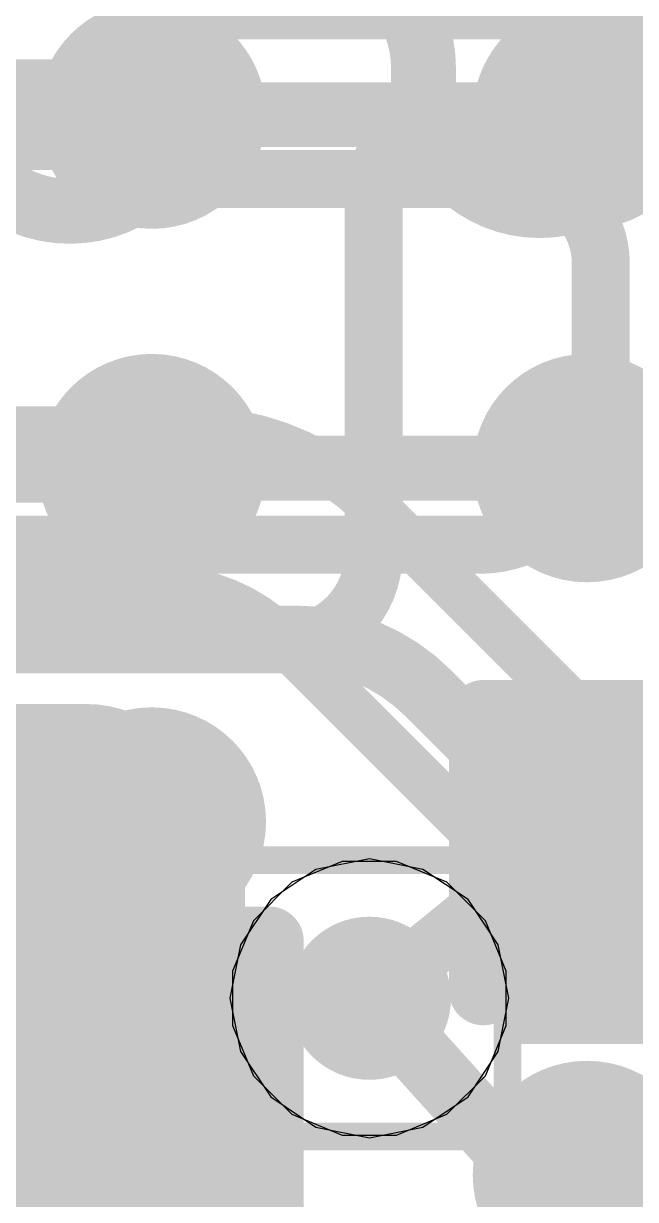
# Model space of a CAD drawing. Header units: inches. Extents: x -6 to 284, y -12 to 154.
# Drawn here: x 69.166 to 70.291, y 3.813 to 5.976 of the extents above; entities that cross this region are included whole.
import ezdxf

# ---------------------------------------------------------------- set-up
doc = ezdxf.new("R2010")
doc.units = ezdxf.units.IN
for name, color, linetype in [('Bottom Layer', 5, 'Continuous'), ('Bottom Overlay', 54, 'Continuous'), ('Bottom Paste', 16, 'Continuous'), ('Bottom Solder', 6, 'Continuous'), ('Drill Drawing', 1, 'Continuous'), ('GND-1', 16, 'Continuous'), ('GND-2', 90, 'Continuous'), ('GND-3', 216, 'Continuous'), ('GND-4', 54, 'Continuous'), ('PWR-1', 156, 'Continuous'), ('PWR-2', 130, 'Continuous'), ('Signal L1', 76, 'Continuous'), ('Signal L2', 6, 'Continuous'), ('Top Layer', 1, 'Continuous'), ('Top Paste', 8, 'Continuous'), ('Top Solder', 216, 'Continuous'), ('Via Holes', 16, 'Continuous')]:
    doc.layers.add(name, color=color, linetype=linetype)

# ---------------------------------------------------------------- blocks, each defined once
blk = doc.blocks.new('200_WFBGA__10_15__127')
at = {"layer": 'Top Layer'}
h = blk.add_hatch(color=1, dxfattribs=at)
edge = h.paths.add_edge_path()
edge.add_arc((-4.400042, -2.925064), 0.15999968, 0, 360)
h = blk.add_hatch(color=1, dxfattribs=at)
edge = h.paths.add_edge_path()
edge.add_arc((-3.599942, -2.925064), 0.15999968, 0, 360)
h = blk.add_hatch(color=1, dxfattribs=at)
edge = h.paths.add_edge_path()
edge.add_arc((-4.400042, -3.57505), 0.15999968, 0, 360)
h = blk.add_hatch(color=1, dxfattribs=at)
edge = h.paths.add_edge_path()
edge.add_arc((-3.599942, -3.57505), 0.15999968, 0, 360)
h = blk.add_hatch(color=1, dxfattribs=at)
edge = h.paths.add_edge_path()
edge.add_arc((-4.400042, -4.225035999999999), 0.15999968, 0, 360)
h = blk.add_hatch(color=1, dxfattribs=at)
edge = h.paths.add_edge_path()
edge.add_arc((-3.599942, -4.225035999999999), 0.15999968, 0, 360)
h = blk.add_hatch(color=1, dxfattribs=at)
edge = h.paths.add_edge_path()
edge.add_arc((-4.400042, -4.875022), 0.15999968, 0, 360)
h = blk.add_hatch(color=1, dxfattribs=at)
edge = h.paths.add_edge_path()
edge.add_arc((-3.599942, -4.875022), 0.15999968, 0, 360)
at = {"layer": 'Top Paste'}
h = blk.add_hatch(color=8, dxfattribs=at)
edge = h.paths.add_edge_path()
edge.add_arc((-4.400042, -2.925064), 0.15999968, 0, 360)
h = blk.add_hatch(color=8, dxfattribs=at)
edge = h.paths.add_edge_path()
edge.add_arc((-3.599942, -2.925064), 0.15999968, 0, 360)
h = blk.add_hatch(color=8, dxfattribs=at)
edge = h.paths.add_edge_path()
edge.add_arc((-4.400042, -3.57505), 0.15999968, 0, 360)
h = blk.add_hatch(color=8, dxfattribs=at)
edge = h.paths.add_edge_path()
edge.add_arc((-3.599942, -3.57505), 0.15999968, 0, 360)
h = blk.add_hatch(color=8, dxfattribs=at)
edge = h.paths.add_edge_path()
edge.add_arc((-4.400042, -4.225035999999999), 0.15999968, 0, 360)
h = blk.add_hatch(color=8, dxfattribs=at)
edge = h.paths.add_edge_path()
edge.add_arc((-3.599942, -4.225035999999999), 0.15999968, 0, 360)
h = blk.add_hatch(color=8, dxfattribs=at)
edge = h.paths.add_edge_path()
edge.add_arc((-4.400042, -4.875022), 0.15999968, 0, 360)
h = blk.add_hatch(color=8, dxfattribs=at)
edge = h.paths.add_edge_path()
edge.add_arc((-3.599942, -4.875022), 0.15999968, 0, 360)
at = {"layer": 'Top Solder'}
h = blk.add_hatch(color=216, dxfattribs=at)
edge = h.paths.add_edge_path()
edge.add_arc((-4.400042, -2.925064), 0.21001228, 0, 360)
h = blk.add_hatch(color=216, dxfattribs=at)
edge = h.paths.add_edge_path()
edge.add_arc((-3.599942, -2.925064), 0.21001228, 0, 360)
h = blk.add_hatch(color=216, dxfattribs=at)
edge = h.paths.add_edge_path()
edge.add_arc((-4.400042, -3.57505), 0.21001228, 0, 360)
h = blk.add_hatch(color=216, dxfattribs=at)
edge = h.paths.add_edge_path()
edge.add_arc((-3.599942, -3.57505), 0.21001228, 0, 360)
h = blk.add_hatch(color=216, dxfattribs=at)
edge = h.paths.add_edge_path()
edge.add_arc((-4.400042, -4.225035999999999), 0.21001228, 0, 360)
h = blk.add_hatch(color=216, dxfattribs=at)
edge = h.paths.add_edge_path()
edge.add_arc((-3.599942, -4.225035999999999), 0.21001228, 0, 360)
h = blk.add_hatch(color=216, dxfattribs=at)
edge = h.paths.add_edge_path()
edge.add_arc((-4.400042, -4.875022), 0.21001228, 0, 360)
h = blk.add_hatch(color=216, dxfattribs=at)
edge = h.paths.add_edge_path()
edge.add_arc((-3.599942, -4.875022), 0.21001228, 0, 360)
blk = doc.blocks.new('C___0402_B_290')
at = {"layer": 'Bottom Layer'}
for points in [[(-0.2413, 0.3175), (-0.2412999999999999, -0.3175), (-0.6985, -0.3175), (-0.6985, 0.3175)], [(0.6985, 0.3175), (0.6985, -0.3175), (0.2413, -0.3175), (0.2412999999999999, 0.3175)]]:
    blk.add_hatch(color=5, dxfattribs=at).paths.add_polyline_path(points)
at = {"layer": 'Bottom Paste'}
for points in [[(-0.2413, 0.3175), (-0.2412999999999999, -0.3175), (-0.6985, -0.3175), (-0.6985, 0.3175)], [(0.6985, 0.3175), (0.6985, -0.3175), (0.2413, -0.3175), (0.2412999999999999, 0.3175)]]:
    blk.add_hatch(color=16, dxfattribs=at).paths.add_polyline_path(points)
at = {"layer": 'Bottom Solder'}
for points in [[(-0.18130012, 0.37749988), (-0.18130012, -0.37749988), (-0.7584998799999999, -0.37749988), (-0.7584998799999999, 0.37749988)], [(0.7584998799999999, 0.37749988), (0.7584998799999999, -0.37749988), (0.18130012, -0.37749988), (0.18130012, 0.37749988)]]:
    blk.add_hatch(color=6, dxfattribs=at).paths.add_polyline_path(points)
at = {"layer": 'Bottom Overlay'}
for points in [[(-0.7874, 0.4064, 0.127, 0.127, 0), (-0.7874, -0.4064, 0.127, 0.127, 0)], [(-0.2794, 0.4064, 0.127, 0.127, 0), (-0.7874, 0.4064, 0.127, 0.127, 0)], [(0.7874, 0.4064, 0.127, 0.127, 0), (0.2794, 0.4064, 0.127, 0.127, 0)], [(0.7874, 0.4064, 0.127, 0.127, 0), (0.7874, -0.4064, 0.127, 0.127, 0)], [(-0.2794, -0.4064, 0.127, 0.127, 0), (-0.7874, -0.4064, 0.127, 0.127, 0)], [(0.7874, -0.4064, 0.127, 0.127, 0), (0.2794, -0.4064, 0.127, 0.127, 0)]]:
    blk.add_lwpolyline(points, format="xyseb", dxfattribs=at)
for points in [[(-0.8191499999999999, 0.4064, 0.0635, 0.0635, 1), (-0.7556499999999999, 0.4064, 0.0635, 0.0635, 1)], [(-0.8191499999999999, 0.4064, 0.0635, 0.0635, 1), (-0.7556499999999999, 0.4064, 0.0635, 0.0635, 1)], [(-0.31115, 0.4064, 0.0635, 0.0635, 1), (-0.24765, 0.4064, 0.0635, 0.0635, 1)], [(0.24765, 0.4064, 0.0635, 0.0635, 1), (0.31115, 0.4064, 0.0635, 0.0635, 1)], [(0.7556499999999999, 0.4064, 0.0635, 0.0635, 1), (0.8191499999999999, 0.4064, 0.0635, 0.0635, 1)], [(0.7556499999999999, 0.4064, 0.0635, 0.0635, 1), (0.8191499999999999, 0.4064, 0.0635, 0.0635, 1)], [(-0.8191499999999999, -0.4064, 0.0635, 0.0635, 1), (-0.7556499999999999, -0.4064, 0.0635, 0.0635, 1)], [(-0.8191499999999999, -0.4064, 0.0635, 0.0635, 1), (-0.7556499999999999, -0.4064, 0.0635, 0.0635, 1)], [(-0.31115, -0.4064, 0.0635, 0.0635, 1), (-0.24765, -0.4064, 0.0635, 0.0635, 1)], [(0.24765, -0.4064, 0.0635, 0.0635, 1), (0.31115, -0.4064, 0.0635, 0.0635, 1)], [(0.7556499999999999, -0.4064, 0.0635, 0.0635, 1), (0.8191499999999999, -0.4064, 0.0635, 0.0635, 1)], [(0.7556499999999999, -0.4064, 0.0635, 0.0635, 1), (0.8191499999999999, -0.4064, 0.0635, 0.0635, 1)]]:
    blk.add_lwpolyline(points, format="xyseb", close=True, dxfattribs=at)
blk = doc.blocks.new('C___0402_B_310')
at = {"layer": 'Bottom Layer'}
for points in [[(-0.2413, 0.3175), (-0.2412999999999999, -0.3175), (-0.6985, -0.3175), (-0.6985, 0.3175)], [(0.6985, 0.3175), (0.6985, -0.3175), (0.2413, -0.3175), (0.2412999999999999, 0.3175)]]:
    blk.add_hatch(color=5, dxfattribs=at).paths.add_polyline_path(points)
at = {"layer": 'Bottom Paste'}
for points in [[(-0.2413, 0.3175), (-0.2412999999999999, -0.3175), (-0.6985, -0.3175), (-0.6985, 0.3175)], [(0.6985, 0.3175), (0.6985, -0.3175), (0.2413, -0.3175), (0.2412999999999999, 0.3175)]]:
    blk.add_hatch(color=16, dxfattribs=at).paths.add_polyline_path(points)
at = {"layer": 'Bottom Solder'}
for points in [[(-0.18130012, 0.37749988), (-0.18130012, -0.37749988), (-0.7584998799999999, -0.37749988), (-0.7584998799999999, 0.37749988)], [(0.7584998799999999, 0.37749988), (0.7584998799999999, -0.37749988), (0.18130012, -0.37749988), (0.18130012, 0.37749988)]]:
    blk.add_hatch(color=6, dxfattribs=at).paths.add_polyline_path(points)
at = {"layer": 'Bottom Overlay'}
for points in [[(-0.7874, 0.4064, 0.127, 0.127, 0), (-0.7874, -0.4064, 0.127, 0.127, 0)], [(-0.7874, 0.4064, 0.127, 0.127, 0), (-0.2794, 0.4064, 0.127, 0.127, 0)], [(0.2794, 0.4064, 0.127, 0.127, 0), (0.7874, 0.4064, 0.127, 0.127, 0)], [(0.7874, 0.4064, 0.127, 0.127, 0), (0.7874, -0.4064, 0.127, 0.127, 0)], [(-0.7874, -0.4064, 0.127, 0.127, 0), (-0.2794, -0.4064, 0.127, 0.127, 0)], [(0.2794, -0.4064, 0.127, 0.127, 0), (0.7874, -0.4064, 0.127, 0.127, 0)]]:
    blk.add_lwpolyline(points, format="xyseb", dxfattribs=at)
for points in [[(-0.8191499999999999, 0.4064, 0.0635, 0.0635, 1), (-0.7556499999999999, 0.4064, 0.0635, 0.0635, 1)], [(-0.8191499999999999, 0.4064, 0.0635, 0.0635, 1), (-0.7556499999999999, 0.4064, 0.0635, 0.0635, 1)], [(-0.31115, 0.4064, 0.0635, 0.0635, 1), (-0.24765, 0.4064, 0.0635, 0.0635, 1)], [(0.24765, 0.4064, 0.0635, 0.0635, 1), (0.31115, 0.4064, 0.0635, 0.0635, 1)], [(0.7556499999999999, 0.4064, 0.0635, 0.0635, 1), (0.8191499999999999, 0.4064, 0.0635, 0.0635, 1)], [(0.7556499999999999, 0.4064, 0.0635, 0.0635, 1), (0.8191499999999999, 0.4064, 0.0635, 0.0635, 1)], [(-0.8191499999999999, -0.4064, 0.0635, 0.0635, 1), (-0.7556499999999999, -0.4064, 0.0635, 0.0635, 1)], [(-0.8191499999999999, -0.4064, 0.0635, 0.0635, 1), (-0.7556499999999999, -0.4064, 0.0635, 0.0635, 1)], [(-0.31115, -0.4064, 0.0635, 0.0635, 1), (-0.24765, -0.4064, 0.0635, 0.0635, 1)], [(0.24765, -0.4064, 0.0635, 0.0635, 1), (0.31115, -0.4064, 0.0635, 0.0635, 1)], [(0.7556499999999999, -0.4064, 0.0635, 0.0635, 1), (0.8191499999999999, -0.4064, 0.0635, 0.0635, 1)], [(0.7556499999999999, -0.4064, 0.0635, 0.0635, 1), (0.8191499999999999, -0.4064, 0.0635, 0.0635, 1)]]:
    blk.add_lwpolyline(points, format="xyseb", close=True, dxfattribs=at)

msp = doc.modelspace()

# ---------------------------------------------------------------- hatches: boundary and pattern name
at = {"layer": 'Bottom Layer'}
h = msp.add_hatch(color=5, dxfattribs=at)
edge = h.paths.add_edge_path()
edge.add_arc((69.80183652, 4.183174259999999), 0.1499997, 0, 360)
at = {"layer": 'GND-1'}
h = msp.add_hatch(color=16, dxfattribs=at)
edge = h.paths.add_edge_path()
edge.add_arc((69.80183652, 4.183174259999999), 0.1499997, 0, 360)
at = {"layer": 'GND-2'}
h = msp.add_hatch(color=90, dxfattribs=at)
edge = h.paths.add_edge_path()
edge.add_arc((69.80183652, 4.183174259999999), 0.1499997, 0, 360)
at = {"layer": 'GND-3'}
h = msp.add_hatch(color=216, dxfattribs=at)
edge = h.paths.add_edge_path()
edge.add_arc((69.80183652, 4.183174259999999), 0.1499997, 0, 360)
at = {"layer": 'GND-4'}
h = msp.add_hatch(color=54, dxfattribs=at)
edge = h.paths.add_edge_path()
edge.add_arc((69.80183652, 4.183174259999999), 0.1499997, 0, 360)
at = {"layer": 'PWR-1'}
h = msp.add_hatch(color=156, dxfattribs=at)
edge = h.paths.add_edge_path()
edge.add_arc((69.80183652, 4.183174259999999), 0.1499997, 0, 360)
at = {"layer": 'PWR-2'}
h = msp.add_hatch(color=130, dxfattribs=at)
edge = h.paths.add_edge_path()
edge.add_arc((69.80183652, 4.183174259999999), 0.1499997, 0, 360)
at = {"layer": 'Signal L1'}
h = msp.add_hatch(color=76, dxfattribs=at)
edge = h.paths.add_edge_path()
edge.add_arc((69.80183652, 4.183174259999999), 0.1499997, 0, 360)
at = {"layer": 'Signal L2'}
h = msp.add_hatch(color=6, dxfattribs=at)
edge = h.paths.add_edge_path()
edge.add_arc((69.80183652, 4.183174259999999), 0.1499997, 0, 360)
at = {"layer": 'Top Layer'}
h = msp.add_hatch(color=1, dxfattribs=at)
edge = h.paths.add_edge_path()
edge.add_arc((69.80183652, 4.183174259999999), 0.1499997, 0, 360)
at = {"layer": 'Via Holes'}
h = msp.add_hatch(color=7, dxfattribs=at)
edge = h.paths.add_edge_path()
edge.add_arc((69.80183652, 4.183174259999999), 0.07499858, 0, 360)

# ---------------------------------------------------------------- linework, layer by layer
at = {"layer": 'Bottom Layer'}
for points in [[(70.22733731999999, 6.15465876, 0.10668, 0.10668, -0.4142135623730951), (70.07239732, 5.99971876, 0.10668, 0.10668, 0)], [(69.5228734, 5.68983876, 0.10668, 0.10668, -0.9999999999999999), (69.5228734, 5.99971876, 0.10668, 0.10668, 0)], [(69.5228734, 5.99971876, 0.10668, 0.10668, 0), (70.07239732, 5.99971876, 0.10668, 0.10668, 0)], [(69.5228734, 5.68983876, 0.10668, 0.10668, 0), (70.07239732, 5.68983876, 0.10668, 0.10668, 0)], [(70.07239732, 5.68983876, 0.10668, 0.10668, -0.4142135623730951), (70.22733731999999, 5.53489876, 0.10668, 0.10668, 0)], [(70.22733731999999, 5.481546059999999, 0.10668, 0.10668, 0), (70.22733731999999, 5.53489876, 0.10668, 0.10668, 0)], [(70.22733731999999, 5.27282156, 0.10668, 0.10668, 0), (70.22733731999999, 5.481546059999999, 0.10668, 0.10668, 0)], [(70.22733731999999, 5.27282156, 0.10668, 0.10668, -0.1989223743886289), (70.14535628, 5.074914919999999, 0.10668, 0.10668, 0)], [(70.14535628, 5.074914919999999, 0.10668, 0.10668, -0.1989137548446313), (70.00600426, 5.017190879999999, 0.10668, 0.10668, 0)], [(69.11099970000001, 5.017193419999999, 0.10668, 0.10668, 0), (70.00527528, 5.017193419999999, 0.10668, 0.10668, 0)], [(70.00527528, 5.017193419999999, 0.10668, 0.10668, 0), (70.00527781999999, 5.017190879999999, 0.10668, 0.10668, 0)], [(70.00527781999999, 5.017190879999999, 0.10668, 0.10668, 0), (70.00600426, 5.017190879999999, 0.10668, 0.10668, 0)], [(69.05458884, 4.4896786, 0.2032, 0.2032, 0), (69.17362086, 4.37064658, 0.2032, 0.2032, 0)], [(69.17362086, 3.97149574, 0.2032, 0.2032, 0), (69.17362086, 4.37064658, 0.2032, 0.2032, 0)], [(69.17362086, 3.97149574, 0.2032, 0.2032, 0), (69.26315331999999, 3.88196328, 0.2032, 0.2032, 0)]]:
    msp.add_lwpolyline(points, format="xyseb", dxfattribs=at)
for points in [[(69.4962034, 5.99971876, 0.05333999999999999, 0.05333999999999999, 1), (69.54954339999999, 5.99971876, 0.05333999999999999, 0.05333999999999999, 1)], [(69.4962034, 5.99971876, 0.05333999999999999, 0.05333999999999999, 1), (69.54954339999999, 5.99971876, 0.05333999999999999, 0.05333999999999999, 1)], [(70.04572732, 5.99971876, 0.05333999999999999, 0.05333999999999999, 1), (70.09906732, 5.99971876, 0.05333999999999999, 0.05333999999999999, 1)], [(70.04572732, 5.99971876, 0.05333999999999999, 0.05333999999999999, 1), (70.09906732, 5.99971876, 0.05333999999999999, 0.05333999999999999, 1)], [(69.4962034, 5.68983876, 0.05333999999999999, 0.05333999999999999, 1), (69.54954339999999, 5.68983876, 0.05333999999999999, 0.05333999999999999, 1)], [(69.4962034, 5.68983876, 0.05333999999999999, 0.05333999999999999, 1), (69.54954339999999, 5.68983876, 0.05333999999999999, 0.05333999999999999, 1)], [(70.04572732, 5.68983876, 0.05333999999999999, 0.05333999999999999, 1), (70.09906732, 5.68983876, 0.05333999999999999, 0.05333999999999999, 1)], [(70.04572732, 5.68983876, 0.05333999999999999, 0.05333999999999999, 1), (70.09906732, 5.68983876, 0.05333999999999999, 0.05333999999999999, 1)], [(70.20066732, 5.53489876, 0.05333999999999999, 0.05333999999999999, 1), (70.25400732, 5.53489876, 0.05333999999999999, 0.05333999999999999, 1)], [(70.20066732, 5.53489876, 0.05333999999999999, 0.05333999999999999, 1), (70.25400732, 5.53489876, 0.05333999999999999, 0.05333999999999999, 1)], [(70.20066732, 5.481546059999999, 0.05333999999999999, 0.05333999999999999, 1), (70.25400732, 5.481546059999999, 0.05333999999999999, 0.05333999999999999, 1)], [(70.20066732, 5.481546059999999, 0.05333999999999999, 0.05333999999999999, 1), (70.25400732, 5.481546059999999, 0.05333999999999999, 0.05333999999999999, 1)], [(70.20066732, 5.27282156, 0.05333999999999999, 0.05333999999999999, 1), (70.25400732, 5.27282156, 0.05333999999999999, 0.05333999999999999, 1)], [(70.20066732, 5.27282156, 0.05333999999999999, 0.05333999999999999, 1), (70.25400732, 5.27282156, 0.05333999999999999, 0.05333999999999999, 1)], [(70.11868627999999, 5.074914919999999, 0.05333999999999999, 0.05333999999999999, 1), (70.17202628, 5.074914919999999, 0.05333999999999999, 0.05333999999999999, 1)], [(70.11868627999999, 5.074914919999999, 0.05333999999999999, 0.05333999999999999, 1), (70.17202628, 5.074914919999999, 0.05333999999999999, 0.05333999999999999, 1)], [(69.97860528, 5.017193419999999, 0.05333999999999999, 0.05333999999999999, 1), (70.03194527999999, 5.017193419999999, 0.05333999999999999, 0.05333999999999999, 1)], [(69.97860528, 5.017193419999999, 0.05333999999999999, 0.05333999999999999, 1), (70.03194527999999, 5.017193419999999, 0.05333999999999999, 0.05333999999999999, 1)], [(69.97860782000001, 5.017190879999999, 0.05333999999999999, 0.05333999999999999, 1), (70.03194782, 5.017190879999999, 0.05333999999999999, 0.05333999999999999, 1)], [(69.97860782000001, 5.017190879999999, 0.05333999999999999, 0.05333999999999999, 1), (70.03194782, 5.017190879999999, 0.05333999999999999, 0.05333999999999999, 1)], [(69.97933426, 5.017190879999999, 0.05333999999999999, 0.05333999999999999, 1), (70.03267426, 5.017190879999999, 0.05333999999999999, 0.05333999999999999, 1)], [(69.97933426, 5.017190879999999, 0.05333999999999999, 0.05333999999999999, 1), (70.03267426, 5.017190879999999, 0.05333999999999999, 0.05333999999999999, 1)], [(69.12282086, 4.37064658, 0.1016, 0.1016, 1), (69.22442086, 4.37064658, 0.1016, 0.1016, 1)], [(69.12282086, 4.37064658, 0.1016, 0.1016, 1), (69.22442086, 4.37064658, 0.1016, 0.1016, 1)], [(69.12282086, 3.97149574, 0.1016, 0.1016, 1), (69.22442086, 3.97149574, 0.1016, 0.1016, 1)], [(69.12282086, 3.97149574, 0.1016, 0.1016, 1), (69.22442086, 3.97149574, 0.1016, 0.1016, 1)], [(69.21235332, 3.88196328, 0.1016, 0.1016, 1), (69.31395332, 3.88196328, 0.1016, 0.1016, 1)]]:
    msp.add_lwpolyline(points, format="xyseb", close=True, dxfattribs=at)
at = {"layer": 'Drill Drawing'}
for points in [[(69.54783652, 4.43717426, 0.0508, 0.0508, 0), (70.05583652, 4.43717426, 0.0508, 0.0508, 0)], [(69.54783652, 3.929174259999999, 0.0508, 0.0508, 0), (69.54783652, 4.43717426, 0.0508, 0.0508, 0)], [(70.05583652, 3.929174259999999, 0.0508, 0.0508, 0), (70.05583652, 4.43717426, 0.0508, 0.0508, 0)], [(69.54783652, 3.929174259999999, 0.0508, 0.0508, 0), (70.05583652, 3.929174259999999, 0.0508, 0.0508, 0)]]:
    msp.add_lwpolyline(points, format="xyseb", dxfattribs=at)
for points in [[(69.53513652, 4.43717426, 0.0254, 0.0254, 1), (69.56053652, 4.43717426, 0.0254, 0.0254, 1)], [(69.53513652, 4.43717426, 0.0254, 0.0254, 1), (69.56053652, 4.43717426, 0.0254, 0.0254, 1)], [(70.04313651999999, 4.43717426, 0.0254, 0.0254, 1), (70.06853652, 4.43717426, 0.0254, 0.0254, 1)], [(70.04313651999999, 4.43717426, 0.0254, 0.0254, 1), (70.06853652, 4.43717426, 0.0254, 0.0254, 1)], [(69.53513652, 3.929174259999999, 0.0254, 0.0254, 1), (69.56053652, 3.929174259999999, 0.0254, 0.0254, 1)], [(69.53513652, 3.929174259999999, 0.0254, 0.0254, 1), (69.56053652, 3.929174259999999, 0.0254, 0.0254, 1)], [(70.04313651999999, 3.929174259999999, 0.0254, 0.0254, 1), (70.06853652, 3.929174259999999, 0.0254, 0.0254, 1)], [(70.04313651999999, 3.929174259999999, 0.0254, 0.0254, 1), (70.06853652, 3.929174259999999, 0.0254, 0.0254, 1)]]:
    msp.add_lwpolyline(points, format="xyseb", close=True, dxfattribs=at)
at = {"layer": 'GND-1'}
for p, q in [((69.7517909, 4.43477396), (69.65931712, 4.39647076)), ((69.85188214, 4.43477396), (69.7517909, 4.43477396)), ((69.94435591999999, 4.39647076), (69.85188214, 4.43477396)), ((69.65931712, 4.39647076), (69.58854002, 4.32569366)), ((70.01513302, 4.32569366), (69.94435591999999, 4.39647076)), ((69.58854002, 4.32569366), (69.55023682, 4.23321988)), ((70.05343622, 4.23321988), (70.01513302, 4.32569366)), ((69.55023682, 4.23321988), (69.55023682, 4.13312864)), ((70.05343622, 4.13312864), (70.05343622, 4.23321988)), ((69.55023682, 4.13312864), (69.58854002, 4.04065486)), ((70.01513302, 4.04065486), (70.05343622, 4.13312864)), ((69.58854002, 4.04065486), (69.65931712, 3.96987776)), ((69.94435591999999, 3.96987776), (70.01513302, 4.04065486)), ((69.65931712, 3.96987776), (69.7517909, 3.93157456)), ((69.85188214, 3.93157456), (69.94435591999999, 3.96987776)), ((69.7517909, 3.93157456), (69.85188214, 3.93157456))]:
    msp.add_line(p, q, dxfattribs=at)
at = {"layer": 'GND-2'}
for p, q in [((69.7517909, 4.43477396), (69.65931712, 4.39647076)), ((69.85188214, 4.43477396), (69.7517909, 4.43477396)), ((69.94435591999999, 4.39647076), (69.85188214, 4.43477396)), ((69.65931712, 4.39647076), (69.58854002, 4.32569366)), ((70.01513302, 4.32569366), (69.94435591999999, 4.39647076)), ((69.58854002, 4.32569366), (69.55023682, 4.23321988)), ((70.05343622, 4.23321988), (70.01513302, 4.32569366)), ((69.55023682, 4.23321988), (69.55023682, 4.13312864)), ((70.05343622, 4.13312864), (70.05343622, 4.23321988)), ((69.55023682, 4.13312864), (69.58854002, 4.04065486)), ((70.01513302, 4.04065486), (70.05343622, 4.13312864)), ((69.58854002, 4.04065486), (69.65931712, 3.96987776)), ((69.94435591999999, 3.96987776), (70.01513302, 4.04065486)), ((69.65931712, 3.96987776), (69.7517909, 3.93157456)), ((69.85188214, 3.93157456), (69.94435591999999, 3.96987776)), ((69.7517909, 3.93157456), (69.85188214, 3.93157456))]:
    msp.add_line(p, q, dxfattribs=at)
at = {"layer": 'GND-3'}
for p, q in [((69.7517909, 4.43477396), (69.65931712, 4.39647076)), ((69.85188214, 4.43477396), (69.7517909, 4.43477396)), ((69.94435591999999, 4.39647076), (69.85188214, 4.43477396)), ((69.65931712, 4.39647076), (69.58854002, 4.32569366)), ((70.01513302, 4.32569366), (69.94435591999999, 4.39647076)), ((69.58854002, 4.32569366), (69.55023682, 4.23321988)), ((70.05343622, 4.23321988), (70.01513302, 4.32569366)), ((69.55023682, 4.23321988), (69.55023682, 4.13312864)), ((70.05343622, 4.13312864), (70.05343622, 4.23321988)), ((69.55023682, 4.13312864), (69.58854002, 4.04065486)), ((70.01513302, 4.04065486), (70.05343622, 4.13312864)), ((69.58854002, 4.04065486), (69.65931712, 3.96987776)), ((69.94435591999999, 3.96987776), (70.01513302, 4.04065486)), ((69.65931712, 3.96987776), (69.7517909, 3.93157456)), ((69.85188214, 3.93157456), (69.94435591999999, 3.96987776)), ((69.7517909, 3.93157456), (69.85188214, 3.93157456))]:
    msp.add_line(p, q, dxfattribs=at)
at = {"layer": 'GND-4'}
for p, q in [((69.7517909, 4.43477396), (69.65931712, 4.39647076)), ((69.85188214, 4.43477396), (69.7517909, 4.43477396)), ((69.94435591999999, 4.39647076), (69.85188214, 4.43477396)), ((69.65931712, 4.39647076), (69.58854002, 4.32569366)), ((70.01513302, 4.32569366), (69.94435591999999, 4.39647076)), ((69.58854002, 4.32569366), (69.55023682, 4.23321988)), ((70.05343622, 4.23321988), (70.01513302, 4.32569366)), ((69.55023682, 4.23321988), (69.55023682, 4.13312864)), ((70.05343622, 4.13312864), (70.05343622, 4.23321988)), ((69.55023682, 4.13312864), (69.58854002, 4.04065486)), ((70.01513302, 4.04065486), (70.05343622, 4.13312864)), ((69.58854002, 4.04065486), (69.65931712, 3.96987776)), ((69.94435591999999, 3.96987776), (70.01513302, 4.04065486)), ((69.65931712, 3.96987776), (69.7517909, 3.93157456)), ((69.85188214, 3.93157456), (69.94435591999999, 3.96987776)), ((69.7517909, 3.93157456), (69.85188214, 3.93157456))]:
    msp.add_line(p, q, dxfattribs=at)
at = {"layer": 'PWR-1'}
for p, q in [((69.80183652, 4.439704099999999), (69.70366806, 4.42017658)), ((69.90000497999999, 4.42017658), (69.80183652, 4.439704099999999)), ((69.70366806, 4.42017658), (69.62044242, 4.36456836)), ((69.98323062, 4.36456836), (69.90000497999999, 4.42017658)), ((69.62044242, 4.36456836), (69.56483419999999, 4.28134272)), ((70.03883884, 4.28134272), (69.98323062, 4.36456836)), ((69.56483419999999, 4.28134272), (69.54530668, 4.183174259999999)), ((70.05836636000001, 4.183174259999999), (70.03883884, 4.28134272)), ((69.54530668, 4.183174259999999), (69.56483419999999, 4.085005799999999)), ((70.03883884, 4.085005799999999), (70.05836636000001, 4.183174259999999)), ((69.56483419999999, 4.085005799999999), (69.62044242, 4.00178016)), ((69.98323062, 4.00178016), (70.03883884, 4.085005799999999)), ((69.62044242, 4.00178016), (69.70366806, 3.94617194)), ((69.90000497999999, 3.94617194), (69.98323062, 4.00178016)), ((69.70366806, 3.94617194), (69.80183652, 3.92664442)), ((69.80183652, 3.92664442), (69.90000497999999, 3.94617194))]:
    msp.add_line(p, q, dxfattribs=at)
at = {"layer": 'PWR-2'}
for p, q in [((69.80183652, 4.439704099999999), (69.70366806, 4.42017658)), ((69.90000497999999, 4.42017658), (69.80183652, 4.439704099999999)), ((69.70366806, 4.42017658), (69.62044242, 4.36456836)), ((69.98323062, 4.36456836), (69.90000497999999, 4.42017658)), ((69.62044242, 4.36456836), (69.56483419999999, 4.28134272)), ((70.03883884, 4.28134272), (69.98323062, 4.36456836)), ((69.56483419999999, 4.28134272), (69.54530668, 4.183174259999999)), ((70.05836636000001, 4.183174259999999), (70.03883884, 4.28134272)), ((69.54530668, 4.183174259999999), (69.56483419999999, 4.085005799999999)), ((70.03883884, 4.085005799999999), (70.05836636000001, 4.183174259999999)), ((69.56483419999999, 4.085005799999999), (69.62044242, 4.00178016)), ((69.98323062, 4.00178016), (70.03883884, 4.085005799999999)), ((69.62044242, 4.00178016), (69.70366806, 3.94617194)), ((69.90000497999999, 3.94617194), (69.98323062, 4.00178016)), ((69.70366806, 3.94617194), (69.80183652, 3.92664442)), ((69.80183652, 3.92664442), (69.90000497999999, 3.94617194))]:
    msp.add_line(p, q, dxfattribs=at)
at = {"layer": 'Signal L1'}
for points in [[(69.3174382, 5.8080275, 0.11938, 0.11938, -0.198912367379658), (69.02635928, 5.928596219999999, 0.11938, 0.11938, 0)], [(69.3174382, 5.8080275, 0.11938, 0.11938, 0), (72.01756995999999, 5.8080275, 0.11938, 0.11938, 0)], [(67.30371858, 5.2271803, 0.08889999999999999, 0.08889999999999999, 0), (69.47614501999999, 5.2271803, 0.08889999999999999, 0.08889999999999999, 0)], [(69.47614501999999, 5.2271803, 0.08889999999999999, 0.08889999999999999, 0), (69.47614755999999, 5.2271803, 0.08889999999999999, 0.08889999999999999, 0)], [(69.47614755999999, 5.2271803, 0.08889999999999999, 0.08889999999999999, -0.1989139516806851), (69.80652536, 5.09033018, 0.08889999999999999, 0.08889999999999999, 0)], [(69.80652282, 5.090327639999999, 0.08889999999999999, 0.08889999999999999, 0), (69.80770392, 5.089149079999999, 0.08889999999999999, 0.08889999999999999, 0)], [(69.80770392, 5.089149079999999, 0.08889999999999999, 0.08889999999999999, 0), (70.34592992, 4.55092308, 0.08889999999999999, 0.08889999999999999, 0)], [(67.30371858, 4.9350803, 0.08889999999999999, 0.08889999999999999, 0), (69.3923428, 4.9350803, 0.08889999999999999, 0.08889999999999999, 0)], [(69.3923428, 4.9350803, 0.08889999999999999, 0.08889999999999999, 0), (69.41761833999999, 4.93507776, 0.08889999999999999, 0.08889999999999999, 0)], [(69.41761833999999, 4.9350803, 0.08889999999999999, 0.08889999999999999, -0.1985716209767585), (69.64106976, 4.84269542, 0.08889999999999999, 0.08889999999999999, 0)], [(69.64106722, 4.84269288, 0.08889999999999999, 0.08889999999999999, 0), (69.65926377999999, 4.824498859999999, 0.08889999999999999, 0.08889999999999999, 0)], [(69.65926377999999, 4.824498859999999, 0.08889999999999999, 0.08889999999999999, 0), (70.20275265999999, 4.28101252, 0.08889999999999999, 0.08889999999999999, 0)], [(69.0442231, 4.66470238, 0.11938, 0.11938, 0), (69.28005702, 4.66470238, 0.11938, 0.11938, 0)], [(69.28005702, 4.66470238, 0.11938, 0.11938, -0.4142135623730951), (69.45200485999999, 4.49275454, 0.11938, 0.11938, 0)], [(69.45200485999999, 3.73362982, 0.11938, 0.11938, 0), (69.45200485999999, 4.49275454, 0.11938, 0.11938, 0)], [(70.40798973999999, 4.19600126, 0.08889999999999999, 0.08889999999999999, -0.1982054501726765), (70.20331146, 4.28045626, 0.08889999999999999, 0.08889999999999999, 0)], [(69.80183652, 4.183174259999999, 0.11938, 0.11938, 0), (70.05027392, 3.90773158, 0.11938, 0.11938, 0)], [(70.05027392, 3.90773158, 0.11938, 0.11938, 0), (70.0591944, 3.89846566, 0.11938, 0.11938, 0)], [(70.05919693999999, 3.8984682, 0.11938, 0.11938, -0.1935898762662404), (70.20721798, 3.53225608, 0.11938, 0.11938, 0)]]:
    msp.add_lwpolyline(points, format="xyseb", dxfattribs=at)
for points in [[(69.28759319999999, 5.8080275, 0.05969, 0.05969, 1), (69.3472832, 5.8080275, 0.05969, 0.05969, 1)], [(69.28759319999999, 5.8080275, 0.05969, 0.05969, 1), (69.3472832, 5.8080275, 0.05969, 0.05969, 1)], [(69.45392002, 5.2271803, 0.04445, 0.04445, 1), (69.49837002, 5.2271803, 0.04445, 0.04445, 1)], [(69.45392002, 5.2271803, 0.04445, 0.04445, 1), (69.49837002, 5.2271803, 0.04445, 0.04445, 1)], [(69.45392256, 5.2271803, 0.04445, 0.04445, 1), (69.49837255999999, 5.2271803, 0.04445, 0.04445, 1)], [(69.45392256, 5.2271803, 0.04445, 0.04445, 1), (69.49837255999999, 5.2271803, 0.04445, 0.04445, 1)], [(69.78429781999999, 5.090327639999999, 0.04445, 0.04445, 1), (69.82874782, 5.090327639999999, 0.04445, 0.04445, 1)], [(69.78430036, 5.09033018, 0.04445, 0.04445, 1), (69.82875036, 5.09033018, 0.04445, 0.04445, 1)], [(69.78547892, 5.089149079999999, 0.04445, 0.04445, 1), (69.82992892, 5.089149079999999, 0.04445, 0.04445, 1)], [(69.78547892, 5.089149079999999, 0.04445, 0.04445, 1), (69.82992892, 5.089149079999999, 0.04445, 0.04445, 1)], [(69.3701178, 4.9350803, 0.04445, 0.04445, 1), (69.4145678, 4.9350803, 0.04445, 0.04445, 1)], [(69.3701178, 4.9350803, 0.04445, 0.04445, 1), (69.4145678, 4.9350803, 0.04445, 0.04445, 1)], [(69.39539334, 4.9350803, 0.04445, 0.04445, 1), (69.43984334, 4.9350803, 0.04445, 0.04445, 1)], [(69.39539334, 4.93507776, 0.04445, 0.04445, 1), (69.43984334, 4.93507776, 0.04445, 0.04445, 1)], [(69.61884222, 4.84269288, 0.04445, 0.04445, 1), (69.66329222, 4.84269288, 0.04445, 0.04445, 1)], [(69.61884476, 4.84269542, 0.04445, 0.04445, 1), (69.66329476, 4.84269542, 0.04445, 0.04445, 1)], [(69.63703878, 4.824498859999999, 0.04445, 0.04445, 1), (69.68148878, 4.824498859999999, 0.04445, 0.04445, 1)], [(69.63703878, 4.824498859999999, 0.04445, 0.04445, 1), (69.68148878, 4.824498859999999, 0.04445, 0.04445, 1)], [(69.25021202, 4.66470238, 0.05969, 0.05969, 1), (69.30990202, 4.66470238, 0.05969, 0.05969, 1)], [(69.25021202, 4.66470238, 0.05969, 0.05969, 1), (69.30990202, 4.66470238, 0.05969, 0.05969, 1)], [(69.42215986, 4.49275454, 0.05969, 0.05969, 1), (69.48184986, 4.49275454, 0.05969, 0.05969, 1)], [(69.42215986, 4.49275454, 0.05969, 0.05969, 1), (69.48184986, 4.49275454, 0.05969, 0.05969, 1)], [(70.18052766, 4.28101252, 0.04445, 0.04445, 1), (70.22497766, 4.28101252, 0.04445, 0.04445, 1)], [(70.18108646, 4.28045626, 0.04445, 0.04445, 1), (70.22553646, 4.28045626, 0.04445, 0.04445, 1)], [(69.77199152, 4.183174259999999, 0.05969, 0.05969, 1), (69.83168151999999, 4.183174259999999, 0.05969, 0.05969, 1)], [(70.02042891999999, 3.90773158, 0.05969, 0.05969, 1), (70.08011892, 3.90773158, 0.05969, 0.05969, 1)], [(70.02042891999999, 3.90773158, 0.05969, 0.05969, 1), (70.08011892, 3.90773158, 0.05969, 0.05969, 1)], [(70.0293494, 3.89846566, 0.05969, 0.05969, 1), (70.0890394, 3.89846566, 0.05969, 0.05969, 1)], [(70.02935194, 3.8984682, 0.05969, 0.05969, 1), (70.08904193999999, 3.8984682, 0.05969, 0.05969, 1)]]:
    msp.add_lwpolyline(points, format="xyseb", close=True, dxfattribs=at)
at = {"layer": 'Signal L2'}
for points in [[(69.4746261, 5.89453736, 0.11938, 0.11938, -0.9999999999999999), (69.9013461, 5.89453736, 0.11938, 0.11938, 0)], [(70.3280661, 5.85420978, 0.11938, 0.11938, 0), (70.3280661, 6.113574259999999, 0.11938, 0.11938, 0)], [(69.4746261, 5.85420978, 0.11938, 0.11938, 0), (69.4746261, 5.89453736, 0.11938, 0.11938, 0)], [(69.9013461, 5.85420978, 0.11938, 0.11938, 0), (69.9013461, 5.89453736, 0.11938, 0.11938, 0)], [(69.4746261, 5.85420978, 0.11938, 0.11938, -0.9999999999999999), (69.02685457999999, 5.85420978, 0.11938, 0.11938, 0)], [(70.3280661, 5.85420978, 0.11938, 0.11938, -0.9999999999999999), (69.9013461, 5.85420978, 0.11938, 0.11938, 0)], [(68.27192339999999, 5.15805674, 0.11938, 0.11938, 0), (72.43486401999999, 5.15805674, 0.11938, 0.11938, 0)], [(67.45107922, 4.845679919999999, 0.11938, 0.11938, 0), (69.6650626, 4.845679919999999, 0.11938, 0.11938, 0)], [(69.6650626, 4.845679919999999, 0.11938, 0.11938, -0.1987059034020759), (69.90978906, 4.744425359999999, 0.11938, 0.11938, 0)], [(69.90978906, 4.744425359999999, 0.11938, 0.11938, -0.0001986137566060647), (69.90998463999999, 4.74422978, 0.11938, 0.11938, 0)], [(69.90998463999999, 4.74422978, 0.11938, 0.11938, 0), (70.01143732, 4.642777099999999, 0.11938, 0.11938, 0)], [(70.01182847999999, 4.64238594, 0.11938, 0.11938, -0.0003036091988809407), (70.01143732, 4.642777099999999, 0.11938, 0.11938, 0)], [(70.33393604, 4.50919342, 0.11938, 0.11938, -0.1985967645995409), (70.01182847999999, 4.64238594, 0.11938, 0.11938, 0)], [(70.33393604, 4.50919342, 0.11938, 0.11938, 0), (72.62513034, 4.50919342, 0.11938, 0.11938, 0)], [(68.57535942, 4.06469342, 0.11938, 0.11938, 0), (69.14644794, 4.06469342, 0.11938, 0.11938, 0)], [(69.14644794, 4.06469342, 0.11938, 0.11938, -0.4142135623730951), (69.32687429999999, 3.88426706, 0.11938, 0.11938, 0)], [(69.32687429999999, 3.31037184, 0.11938, 0.11938, 0), (69.32687429999999, 3.88426706, 0.11938, 0.11938, 0)]]:
    msp.add_lwpolyline(points, format="xyseb", dxfattribs=at)
for points in [[(69.44478109999999, 5.89453736, 0.05969, 0.05969, 1), (69.5044711, 5.89453736, 0.05969, 0.05969, 1)], [(69.44478109999999, 5.89453736, 0.05969, 0.05969, 1), (69.5044711, 5.89453736, 0.05969, 0.05969, 1)], [(69.8715011, 5.89453736, 0.05969, 0.05969, 1), (69.93119109999999, 5.89453736, 0.05969, 0.05969, 1)], [(69.8715011, 5.89453736, 0.05969, 0.05969, 1), (69.93119109999999, 5.89453736, 0.05969, 0.05969, 1)], [(69.44478109999999, 5.85420978, 0.05969, 0.05969, 1), (69.5044711, 5.85420978, 0.05969, 0.05969, 1)], [(69.44478109999999, 5.85420978, 0.05969, 0.05969, 1), (69.5044711, 5.85420978, 0.05969, 0.05969, 1)], [(69.8715011, 5.85420978, 0.05969, 0.05969, 1), (69.93119109999999, 5.85420978, 0.05969, 0.05969, 1)], [(69.8715011, 5.85420978, 0.05969, 0.05969, 1), (69.93119109999999, 5.85420978, 0.05969, 0.05969, 1)], [(70.29822109999999, 5.85420978, 0.05969, 0.05969, 1), (70.3579111, 5.85420978, 0.05969, 0.05969, 1)], [(70.29822109999999, 5.85420978, 0.05969, 0.05969, 1), (70.3579111, 5.85420978, 0.05969, 0.05969, 1)], [(69.6352176, 4.845679919999999, 0.05969, 0.05969, 1), (69.6949076, 4.845679919999999, 0.05969, 0.05969, 1)], [(69.6352176, 4.845679919999999, 0.05969, 0.05969, 1), (69.6949076, 4.845679919999999, 0.05969, 0.05969, 1)], [(69.87994406, 4.744425359999999, 0.05969, 0.05969, 1), (69.93963406, 4.744425359999999, 0.05969, 0.05969, 1)], [(69.87994406, 4.744425359999999, 0.05969, 0.05969, 1), (69.93963406, 4.744425359999999, 0.05969, 0.05969, 1)], [(69.88013964, 4.74422978, 0.05969, 0.05969, 1), (69.93982964, 4.74422978, 0.05969, 0.05969, 1)], [(69.88013964, 4.74422978, 0.05969, 0.05969, 1), (69.93982964, 4.74422978, 0.05969, 0.05969, 1)], [(69.98159232, 4.642777099999999, 0.05969, 0.05969, 1), (70.04128232, 4.642777099999999, 0.05969, 0.05969, 1)], [(69.98159232, 4.642777099999999, 0.05969, 0.05969, 1), (70.04128232, 4.642777099999999, 0.05969, 0.05969, 1)], [(69.98198348, 4.64238594, 0.05969, 0.05969, 1), (70.04167348, 4.64238594, 0.05969, 0.05969, 1)], [(69.98198348, 4.64238594, 0.05969, 0.05969, 1), (70.04167348, 4.64238594, 0.05969, 0.05969, 1)], [(70.30409103999999, 4.50919342, 0.05969, 0.05969, 1), (70.36378103999999, 4.50919342, 0.05969, 0.05969, 1)], [(70.30409103999999, 4.50919342, 0.05969, 0.05969, 1), (70.36378103999999, 4.50919342, 0.05969, 0.05969, 1)], [(69.11660294, 4.06469342, 0.05969, 0.05969, 1), (69.17629294, 4.06469342, 0.05969, 0.05969, 1)], [(69.11660294, 4.06469342, 0.05969, 0.05969, 1), (69.17629294, 4.06469342, 0.05969, 0.05969, 1)], [(69.29702929999999, 3.88426706, 0.05969, 0.05969, 1), (69.3567193, 3.88426706, 0.05969, 0.05969, 1)], [(69.29702929999999, 3.88426706, 0.05969, 0.05969, 1), (69.3567193, 3.88426706, 0.05969, 0.05969, 1)]]:
    msp.add_lwpolyline(points, format="xyseb", close=True, dxfattribs=at)
at = {"layer": 'Top Layer'}
for points in [[(68.54984511999999, 5.80820022, 0.2032, 0.2032, 0), (69.40183732, 5.80820022, 0.2032, 0.2032, 0)], [(69.8095759, 5.65556654, 0.10668, 0.10668, -0.4142135623730951), (69.96203686, 5.8080275, 0.10668, 0.10668, 0)], [(69.96203686, 5.8080275, 0.10668, 0.10668, 0), (70.20167061999999, 5.8080275, 0.10668, 0.10668, 0)], [(70.20167061999999, 5.8080275, 0.10668, 0.10668, 0), (70.20183571999999, 5.8081926, 0.10668, 0.10668, 0)], [(69.8095759, 5.00049038, 0.10668, 0.10668, 0), (69.8095759, 5.65556654, 0.10668, 0.10668, 0)], [(70.20183571999999, 5.1581939, 0.10668, 0.10668, 0), (70.60183746, 5.48319198, 0.10668, 0.10668, 0)], [(68.38683554, 5.15819898, 0.127, 0.127, 0), (69.40183732, 5.15819898, 0.127, 0.127, 0)], [(69.8095759, 5.00049038, 0.10668, 0.10668, -0.4142135623730951), (69.64339894, 4.83431342, 0.10668, 0.10668, 0)], [(68.52370598, 4.83431342, 0.10668, 0.10668, 0), (69.64339894, 4.83431342, 0.10668, 0.10668, 0)], [(68.54129801999999, 4.5081952, 0.2032, 0.2032, 0), (69.40183477999999, 4.5081952, 0.2032, 0.2032, 0)], [(69.40183477999999, 4.5081952, 0.2032, 0.2032, 0), (69.40183732, 4.50819774, 0.2032, 0.2032, 0)], [(69.80183652, 4.183174259999999, 0.10668, 0.10668, 0), (70.20183571999999, 4.50819266, 0.10668, 0.10668, 0)], [(68.55865384, 3.8581965, 0.2032, 0.2032, 0), (69.40183732, 3.8581965, 0.2032, 0.2032, 0)], [(70.20183826, 3.8581965, 0.2032, 0.2032, 0), (70.60184, 3.53319588, 0.2032, 0.2032, 0)]]:
    msp.add_lwpolyline(points, format="xyseb", dxfattribs=at)
for points in [[(69.35103731999999, 5.80820022, 0.1016, 0.1016, 1), (69.45263732, 5.80820022, 0.1016, 0.1016, 1)], [(69.93536686, 5.8080275, 0.05333999999999999, 0.05333999999999999, 1), (69.98870686, 5.8080275, 0.05333999999999999, 0.05333999999999999, 1)], [(69.93536686, 5.8080275, 0.05333999999999999, 0.05333999999999999, 1), (69.98870686, 5.8080275, 0.05333999999999999, 0.05333999999999999, 1)], [(70.17500061999999, 5.8080275, 0.05333999999999999, 0.05333999999999999, 1), (70.22834062, 5.8080275, 0.05333999999999999, 0.05333999999999999, 1)], [(70.17500061999999, 5.8080275, 0.05333999999999999, 0.05333999999999999, 1), (70.22834062, 5.8080275, 0.05333999999999999, 0.05333999999999999, 1)], [(70.17516572, 5.8081926, 0.05333999999999999, 0.05333999999999999, 1), (70.22850572, 5.8081926, 0.05333999999999999, 0.05333999999999999, 1)], [(69.78290589999999, 5.65556654, 0.05333999999999999, 0.05333999999999999, 1), (69.8362459, 5.65556654, 0.05333999999999999, 0.05333999999999999, 1)], [(69.78290589999999, 5.65556654, 0.05333999999999999, 0.05333999999999999, 1), (69.8362459, 5.65556654, 0.05333999999999999, 0.05333999999999999, 1)], [(69.37008732, 5.15819898, 0.0635, 0.0635, 1), (69.43358731999999, 5.15819898, 0.0635, 0.0635, 1)], [(70.17516572, 5.1581939, 0.05333999999999999, 0.05333999999999999, 1), (70.22850572, 5.1581939, 0.05333999999999999, 0.05333999999999999, 1)], [(69.78290589999999, 5.00049038, 0.05333999999999999, 0.05333999999999999, 1), (69.8362459, 5.00049038, 0.05333999999999999, 0.05333999999999999, 1)], [(69.78290589999999, 5.00049038, 0.05333999999999999, 0.05333999999999999, 1), (69.8362459, 5.00049038, 0.05333999999999999, 0.05333999999999999, 1)], [(69.61672894, 4.83431342, 0.05333999999999999, 0.05333999999999999, 1), (69.67006894, 4.83431342, 0.05333999999999999, 0.05333999999999999, 1)], [(69.61672894, 4.83431342, 0.05333999999999999, 0.05333999999999999, 1), (69.67006894, 4.83431342, 0.05333999999999999, 0.05333999999999999, 1)], [(69.35103477999999, 4.5081952, 0.1016, 0.1016, 1), (69.45263478, 4.5081952, 0.1016, 0.1016, 1)], [(69.35103477999999, 4.5081952, 0.1016, 0.1016, 1), (69.45263478, 4.5081952, 0.1016, 0.1016, 1)], [(69.35103731999999, 4.50819774, 0.1016, 0.1016, 1), (69.45263732, 4.50819774, 0.1016, 0.1016, 1)], [(70.17516572, 4.50819266, 0.05333999999999999, 0.05333999999999999, 1), (70.22850572, 4.50819266, 0.05333999999999999, 0.05333999999999999, 1)], [(69.77516652, 4.183174259999999, 0.05333999999999999, 0.05333999999999999, 1), (69.82850652, 4.183174259999999, 0.05333999999999999, 0.05333999999999999, 1)], [(69.35103731999999, 3.8581965, 0.1016, 0.1016, 1), (69.45263732, 3.8581965, 0.1016, 0.1016, 1)], [(70.15103825999999, 3.8581965, 0.1016, 0.1016, 1), (70.25263826, 3.8581965, 0.1016, 0.1016, 1)]]:
    msp.add_lwpolyline(points, format="xyseb", close=True, dxfattribs=at)

# ---------------------------------------------------------------- block references
msp.add_blockref('200_WFBGA__10_15__127', (73.80183613999999, 8.7331931))
for name, p, rotation in [('C___0402_B_310', (70.41783732, 3.917548679999999), 90), ('C___0402_B_290', (68.83033732, 3.88196328), 180)]:
    msp.add_blockref(name, p, dxfattribs=dict(rotation=rotation))

doc.saveas('drawing.dxf')
